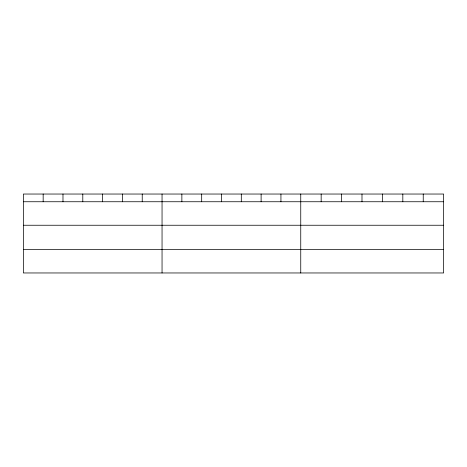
<?xml version="1.0" encoding="UTF-8"?>
<svg xmlns="http://www.w3.org/2000/svg" width="467" height="467" viewBox="0 0 467 467"><rect width="100%" height="100%" fill="white"/><g stroke="black" fill="none" stroke-linecap="round" stroke-linejoin="round"><path stroke-width="0.7" d="M443.65 201.744L443.65 272.962L23.35 272.962L23.35 194.038L443.65 194.038L443.65 201.744L23.35 201.744M23.35 225.246L443.65 225.246M23.35 249.46L443.65 249.46M423.236 194.038L423.236 201.744M402.823 194.038L402.823 201.744M382.409 194.038L382.409 201.744M361.989 194.038L361.989 201.744M341.575 194.038L341.575 201.744M321.162 194.038L321.162 201.744M300.748 194.038L300.748 272.962M280.936 194.038L280.936 201.744M261.117 194.038L261.117 201.744M241.305 194.038L241.305 201.744M221.492 194.038L221.492 201.744M201.68 194.038L201.68 201.744M181.861 194.038L181.861 201.744M162.049 194.038L162.049 272.962M142.237 194.038L142.237 201.744M122.418 194.038L122.418 201.744M102.606 194.038L102.606 201.744M82.793 194.038L82.793 201.744M62.981 194.038L62.981 201.744M43.162 194.038L43.162 201.744"/></g></svg>
